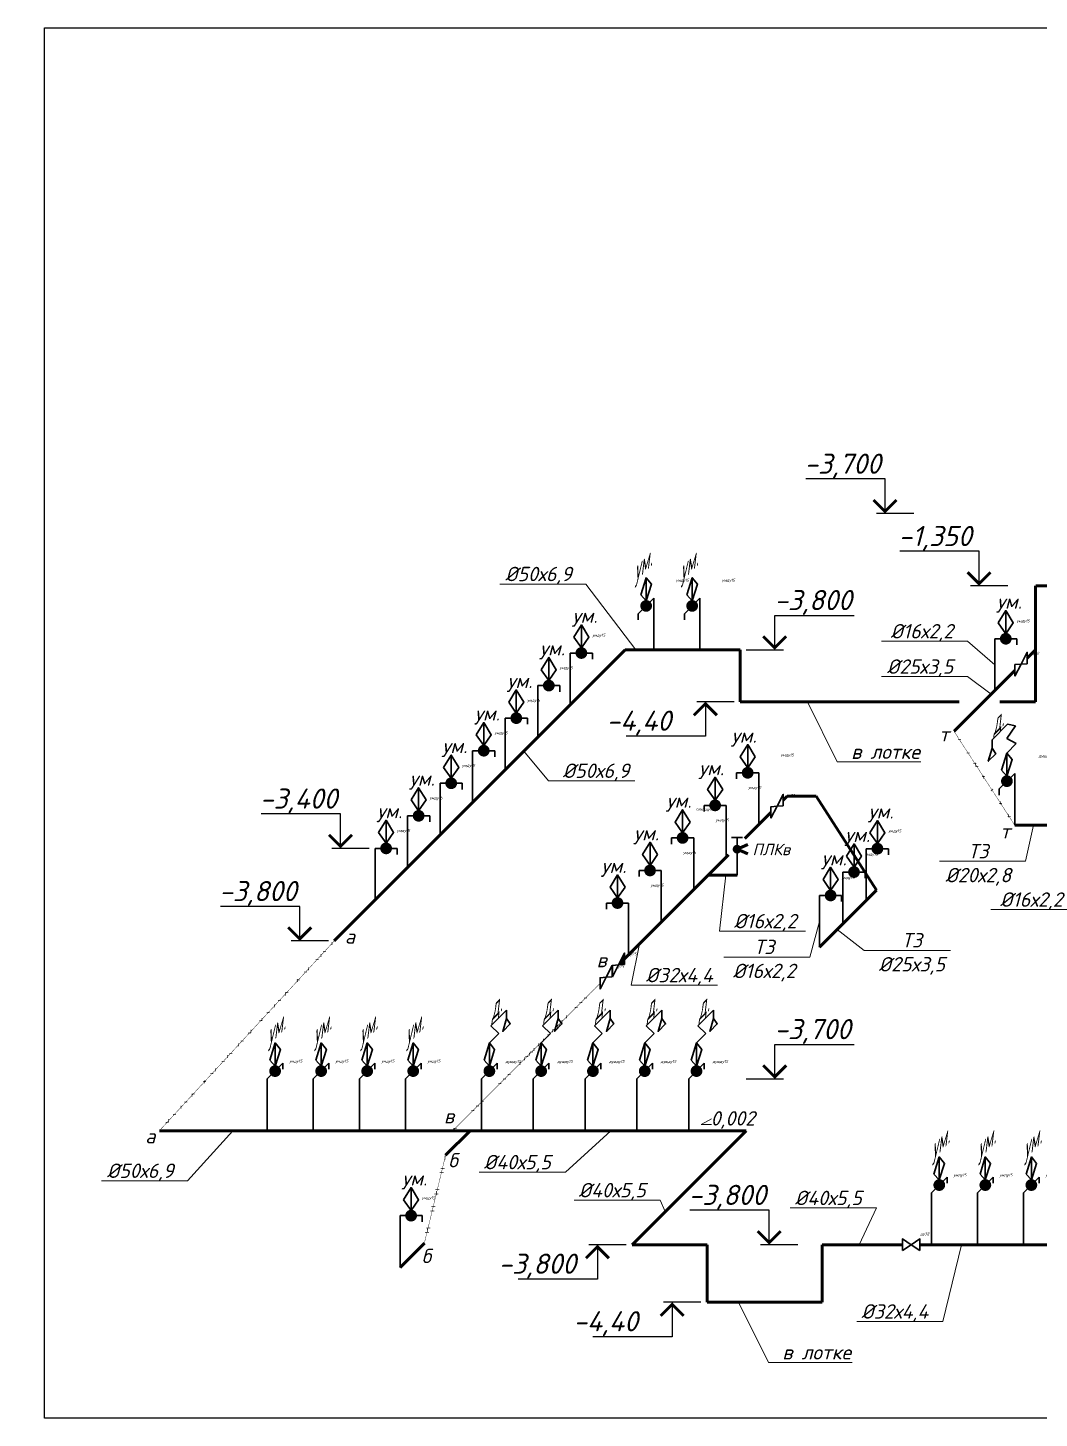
# Model space of a CAD drawing. Header units: millimetres. Extents: x -473555 to 660023, y 5037 to 453528.
# Drawn here: x 81650 to 99229, y 12158 to 36314 of the extents above; entities that cross this region are included whole.
import ezdxf
from ezdxf import colors
from ezdxf.entities.mleader import LeaderData, LeaderLine
from ezdxf.enums import TextEntityAlignment as Align
from ezdxf.math import Vec2, Vec3

# ---------------------------------------------------------------- set-up
doc = ezdxf.new("R2010")
doc.units = ezdxf.units.MM
doc.set_wipeout_variables(frame=1)
doc.linetypes.add('ACAD_ISO07W100', pattern=[3, 0, -3])
doc.layers.add('_ВК-маска', color=255, linetype='Continuous', transparency=0.9)
doc.layers.add('_ВК-Спецификация', color=3, linetype='Continuous', lineweight=15, plot=False, transparency=0.5)
doc.layers.add('ВК_defpoints', color=7, linetype='Continuous', plot=False)
doc.layers.add('ВК_T3', color=1, linetype='Continuous', lineweight=50)
doc.layers.add('ВК_text', color=102, linetype='Continuous')
doc.layers.add('ВК_ТЗ_текст', color=1, linetype='Continuous')
doc.styles.add('ISOPEUR', font='isocpeui.ttf')

# ---------------------------------------------------------------- blocks, each defined once
blk = doc.blocks.new('*U114')
at = {"lineweight": 30}
for p, q in [((97, 653), (-97, 653)), ((0, 450), (0, 653)), ((0, 450), (0, 0))]:
    blk.add_line(p, q, dxfattribs=at)
for q in [(189, 532), (189, 368)]:
    blk.add_line((0, 450), q)
at = {"lineweight": 30, "const_width": 75}
blk.add_lwpolyline([(-27, 477, 1), (27, 423, 1)], format="xyb", close=True, dxfattribs=at)
at = {"style": 'ISOPEUR'}
blk.add_text('ПЛКв', height=200, dxfattribs=at).set_placement((595, 445), align=Align.MIDDLE_CENTER)
at = {"layer": '_ВК-Спецификация', "style": 'ISOPEUR'}
blk.add_attdef('ДУ', text='', height=50, dxfattribs=at).set_placement((-563, 1121), align=Align.CENTER)
blk = doc.blocks.new('*U27')
at = {"color": 0, "linetype": 'ByBlock', "lineweight": 30}
for p, q in [((193, 1389), (193, 988)), ((0, 0), (0, 900)), ((385, 900), (0, 900)), ((385, 900), (385, 794))]:
    blk.add_line(p, q, dxfattribs=at)
blk.add_lwpolyline([(62, 1175), (193, 1389), (323, 1175), (193, 988)], close=True, dxfattribs=at)
at = {"color": 0, "linetype": 'ByBlock', "lineweight": 30, "const_width": 102}
blk.add_lwpolyline([(142, 900, 1), (244, 900, 1)], format="xyb", close=True, dxfattribs=at)
at = {"color": 0, "lineweight": -2, "style": 'ISOPEUR'}
blk.add_text('ум.', height=250, dxfattribs=at).set_placement((254, 1548), align=Align.MIDDLE_CENTER)
at = {"layer": '_ВК-Спецификация', "style": 'ISOPEUR'}
blk.add_attdef('ДУ', text='', height=50, dxfattribs=at).set_placement((495, 1185), align=Align.CENTER)
blk = doc.blocks.new('*U30')
at = {"color": 0, "linetype": 'ByBlock', "lineweight": 30}
for p, q in [((-136, 1253), (-136, 852)), ((0, 900), (-272, 628)), ((0, 0), (0, 900)), ((-272, 628), (-272, 522))]:
    blk.add_line(p, q, dxfattribs=at)
blk.add_lwpolyline([(-228, 954), (-136, 1253), (-44, 1139), (-136, 852)], close=True, dxfattribs=at)
at = {"color": 0, "linetype": 'ByBlock', "lineweight": 30, "const_width": 102}
blk.add_lwpolyline([(-187, 764, 1), (-85, 764, 1)], format="xyb", close=True, dxfattribs=at)
at = {"color": 0, "lineweight": -2, "style": 'ISOPEUR', "oblique": 45}
blk.add_text('ум.', height=250, rotation=45, dxfattribs=at).set_placement((-262, 1419), align=Align.MIDDLE_CENTER)
at = {"layer": '_ВК-Спецификация', "style": 'ISOPEUR'}
blk.add_attdef('ДУ', text='', height=50, dxfattribs=at).set_placement((495, 1185), align=Align.CENTER)
blk = doc.blocks.new('*U28')
at = {"color": 0, "linetype": 'ByBlock', "lineweight": 30}
for p, q in [((193, 1389), (193, 988)), ((0, 0), (0, 900)), ((385, 900), (0, 900)), ((385, 900), (385, 794))]:
    blk.add_line(p, q, dxfattribs=at)
blk.add_lwpolyline([(62, 1175), (193, 1389), (323, 1175), (193, 988)], close=True, dxfattribs=at)
at = {"color": 0, "linetype": 'ByBlock', "lineweight": 30, "const_width": 102}
blk.add_lwpolyline([(142, 900, 1), (244, 900, 1)], format="xyb", close=True, dxfattribs=at)
at = {"color": 0, "lineweight": -2, "style": 'ISOPEUR'}
blk.add_text('ум.', height=250, dxfattribs=at).set_placement((254, 1548), align=Align.MIDDLE_CENTER)
at = {"layer": '_ВК-Спецификация', "style": 'ISOPEUR'}
blk.add_attdef('ДУ', text='', height=50, dxfattribs=at).set_placement((495, 1185), align=Align.CENTER)
blk = doc.blocks.new('*U31')
at = {"color": 0, "linetype": 'ByBlock', "lineweight": 30}
for p, q in [((-193, 1389), (-193, 988)), ((-385, 900), (0, 900)), ((-385, 900), (-385, 794)), ((0, 0), (0, 900))]:
    blk.add_line(p, q, dxfattribs=at)
blk.add_lwpolyline([(-62, 1175), (-193, 1389), (-323, 1175), (-193, 988)], close=True, dxfattribs=at)
at = {"color": 0, "linetype": 'ByBlock', "lineweight": 30, "const_width": 102}
blk.add_lwpolyline([(-142, 900, -1), (-244, 900, -1)], format="xyb", close=True, dxfattribs=at)
at = {"color": 0, "lineweight": -2, "style": 'ISOPEUR'}
blk.add_text('ум.', height=250, dxfattribs=at).set_placement((-256, 1548), align=Align.MIDDLE_CENTER)
at = {"layer": '_ВК-Спецификация', "style": 'ISOPEUR'}
blk.add_attdef('ДУ', text='', height=50, dxfattribs=at).set_placement((495, 1185), align=Align.CENTER)
blk = doc.blocks.new('*U32')
at = {"color": 0, "linetype": 'ByBlock', "lineweight": 30}
for p, q in [((136, 1526), (136, 1124)), ((272, 1172), (0, 900)), ((272, 1172), (272, 1067)), ((0, 0), (0, 900))]:
    blk.add_line(p, q, dxfattribs=at)
blk.add_lwpolyline([(44, 1226), (136, 1526), (228, 1411), (136, 1124)], close=True, dxfattribs=at)
at = {"color": 0, "linetype": 'ByBlock', "lineweight": 30, "const_width": 102}
blk.add_lwpolyline([(85, 1036, 1), (187, 1036, 1)], format="xyb", close=True, dxfattribs=at)
at = {"color": 0, "lineweight": -2, "style": 'ISOPEUR', "oblique": 45}
blk.add_text('ум.', height=250, rotation=45, dxfattribs=at).set_placement((86, 1716), align=Align.MIDDLE_CENTER)
at = {"layer": '_ВК-Спецификация', "style": 'ISOPEUR'}
blk.add_attdef('ДУ', text='', height=50, dxfattribs=at).set_placement((495, 1185), align=Align.CENTER)
blk = doc.blocks.new('*U34')
at = {"color": 0, "linetype": 'ByBlock', "lineweight": 30}
for p, q in [((-395, 1481), (-123, 1753)), ((-136, 1507), (13, 1728)), ((-123, 1753), (13, 1728)), ((-395, 1481), (-395, 1335)), ((26, 1416), (-136, 1507)), ((-136, 1253), (26, 1416)), ((-136, 1253), (-136, 852)), ((0, 900), (-272, 628)), ((0, 0), (0, 900)), ((-272, 628), (-272, 522))]:
    blk.add_line(p, q, dxfattribs=at)
for points in [[(-395, 1335), (-459, 1111), (-330, 1241)], [(-228, 954), (-136, 1253), (-44, 1139), (-136, 852)]]:
    blk.add_lwpolyline(points, close=True, dxfattribs=at)
at = {"color": 0, "linetype": 'ByBlock', "lineweight": 30, "const_width": 102}
blk.add_lwpolyline([(-187, 764, 1), (-85, 764, 1)], format="xyb", close=True, dxfattribs=at)
at = {"color": 0, "lineweight": -2, "style": 'ISOPEUR', "oblique": 45}
blk.add_text('д.', height=250, rotation=45, dxfattribs=at).set_placement((-362, 1735), align=Align.MIDDLE_CENTER)
at = {"layer": '_ВК-Спецификация', "style": 'ISOPEUR'}
blk.add_attdef('ДУ', text='', height=50, dxfattribs=at).set_placement((549, 1178), align=Align.CENTER)
blk = doc.blocks.new('*U35')
at = {"color": 0, "linetype": 'ByBlock', "lineweight": 30}
for p, q in [((162, 1825), (434, 2096)), ((434, 2096), (434, 1950)), ((299, 1688), (162, 1825)), ((136, 1526), (299, 1688)), ((136, 1526), (136, 1124)), ((272, 1172), (0, 900)), ((272, 1172), (272, 1067)), ((0, 0), (0, 900))]:
    blk.add_line(p, q, dxfattribs=at)
for points in [[(434, 1950), (369, 1726), (498, 1856)], [(44, 1226), (136, 1526), (228, 1411), (136, 1124)]]:
    blk.add_lwpolyline(points, close=True, dxfattribs=at)
at = {"color": 0, "linetype": 'ByBlock', "lineweight": 30, "const_width": 102}
blk.add_lwpolyline([(85, 1036, 1), (187, 1036, 1)], format="xyb", close=True, dxfattribs=at)
at = {"color": 0, "lineweight": -2, "style": 'ISOPEUR', "oblique": 45}
blk.add_text('д.', height=250, rotation=45, dxfattribs=at).set_placement((185, 2090), align=Align.MIDDLE_CENTER)
at = {"layer": '_ВК-Спецификация', "style": 'ISOPEUR'}
blk.add_attdef('ДУ', text='', height=50, dxfattribs=at).set_placement((549, 1178), align=Align.CENTER)
blk = doc.blocks.new('_None')
blk = doc.blocks.new('*U103')
blk.add_wipeout([(-107, -207), (-107, -7), (0, 0)]).dxf.layer = '_ВК-маска'
blk.add_wipeout([(107, 207), (107, 7), (0, 0)]).dxf.layer = '_ВК-маска'
at = {"linetype": 'ByBlock', "lineweight": 30}
for points in [[(-107, -207), (0, 0), (-107, -7), (-107, -207)], [(107, 7), (0, 0), (107, 207), (107, 7)]]:
    blk.add_lwpolyline(points, dxfattribs=at)
at = {"layer": '_ВК-Спецификация', "style": 'ISOPEUR'}
blk.add_attdef('ДУ', text='', height=50, dxfattribs=at).set_placement((235, 165), align=Align.CENTER)
blk = doc.blocks.new('*U104')
blk.add_wipeout([(0, 0), (-152, -100), (-152, 100)]).dxf.layer = '_ВК-маска'
blk.add_wipeout([(0, 0), (-152, -100), (-152, 100)]).dxf.layer = '_ВК-маска'
blk.add_wipeout([(-152, -100), (-152, 100), (0, 0)]).dxf.layer = '_ВК-маска'
at = {"linetype": 'ByBlock', "lineweight": 30}
blk.add_lwpolyline([(-152, -100), (0, 0), (-152, 100), (-152, -100)], dxfattribs=at)
blk.add_wipeout([(0, 0), (151, -100), (151, 100)]).dxf.layer = '_ВК-маска'
blk.add_lwpolyline([(151, -100), (0, 0), (151, 100), (151, -100)], dxfattribs=at)
at = {"layer": '_ВК-Спецификация', "style": 'ISOPEUR'}
blk.add_attdef('ДУ', text='', height=50, dxfattribs=at).set_placement((235, 165), align=Align.CENTER)
blk = doc.blocks.new('*U123')
at = {"lineweight": 15}
blk.add_lwpolyline([(1.75, 1), (0, 0), (1.75, 0)], dxfattribs=at)
at = {"lineweight": 15, "style": 'ISOPEUR'}
blk.add_attdef('УКЛОН', text='', height=2.5, dxfattribs=at).set_placement((5.48, 1.08), align=Align.MIDDLE_CENTER)
blk = doc.blocks.new('*U124')
blk.add_wipeout([(-107, -207), (-107, -7), (0, 0)]).dxf.layer = '_ВК-маска'
blk.add_wipeout([(107, 207), (107, 7), (0, 0)]).dxf.layer = '_ВК-маска'
h = blk.add_hatch(color=256)
h.dxf.hatch_style = 1
h.paths.add_polyline_path([(107, 7), (107, 207), (0, 0)])
at = {"linetype": 'ByBlock', "lineweight": 30}
for points in [[(-107, -207), (0, 0), (-107, -7), (-107, -207)], [(107, 7), (0, 0), (107, 207), (107, 7)]]:
    blk.add_lwpolyline(points, dxfattribs=at)
at = {"layer": '_ВК-Спецификация', "style": 'ISOPEUR'}
blk.add_attdef('ДУ', text='', height=50, dxfattribs=at).set_placement((235, 165), align=Align.CENTER)

msp = doc.modelspace()

# ---------------------------------------------------------------- linework, layer by layer
at = {"layer": 'ВК_defpoints', "color": 1}
msp.add_lwpolyline([(81941, 36314.1), (148693.1, 36314.1), (148693.1, 12158.1), (81941, 12158.1)], close=True, dxfattribs=at)
at = {"layer": 'ВК_T3'}
for p, q in [((99162.5, 26619.9), (99162.5, 24606.6)), ((101733.2, 26619.9), (99170.7, 26619.9)), ((92033.2, 25506.6), (86977.4, 20450.7)), ((94033.2, 25506.6), (92033.2, 25506.6)), ((94033.2, 25506.6), (94033.2, 24606.6)), ((98806.8, 25150.9), (97748.3, 24092.3)), ((97838.7, 24606.6), (94033.2, 24606.6)), ((99162.5, 24606.6), (98542.4, 24606.6)), ((94850.1, 22966.2), (95350.1, 22966.2)), ((95350.1, 22966.2), (96400.5, 21329.5)), ((94113.2, 22229.3), (94565.1, 22681.2)), ((100603.6, 22461.5), (98803.6, 22461.5)), ((92023.8, 20139.8), (93830.1, 21946.2)), ((93477.4, 21593.5), (93977.4, 21593.5)), ((95410.5, 20339.5), (96400.5, 21329.5)), ((83936.3, 17152.3), (89336.3, 17152.3)), ((89336.3, 17152.3), (88912, 16728.1)), ((89336.3, 17152.3), (93836.3, 17152.3)), ((94136.3, 17152.3), (92156.4, 15172.4)), ((93836.3, 17152.3), (94136.3, 17152.3)), ((88543.3, 15201.2), (88119, 14777)), ((92156.4, 15172.4), (93456.4, 15172.4)), ((93456.4, 15172.4), (93456.4, 14172.4)), ((95456.4, 15172.4), (95456.4, 14172.4)), ((97156.4, 15172.4), (102056.4, 15172.4)), ((93456.4, 14172.4), (95456.4, 14172.4))]:
    msp.add_line(p, q, dxfattribs=at)
at = {"layer": 'ВК_T3', "linetype": 'ACAD_ISO07W100'}
for p, q in [((97748.3, 24092.3), (98803.6, 22461.5)), ((83936.3, 17152.3), (86977.4, 20450.7)), ((89036.3, 17152.3), (91595.3, 19711.3))]:
    msp.add_line(p, q, dxfattribs=at)
at = {"layer": 'ВК_T3', "linetype": 'ACAD_ISO07W100', "lineweight": 70}
msp.add_line((88912, 16728.1), (88543.3, 15201.2), dxfattribs=at)
at = {"layer": 'ВК_ТЗ_текст', "linetype": 'Continuous'}
for p, q in [((96548.9, 28476.1), (95171.4, 28476.1)), ((96548.9, 27876.1), (96548.9, 28476.1)), ((97048.9, 27876.1), (96398.9, 27876.1)), ((98183.8, 27219.9), (96806.3, 27219.9)), ((98183.8, 26619.9), (98183.8, 27219.9)), ((98683.8, 26619.9), (98033.8, 26619.9)), ((94633.2, 25506.6), (94633.2, 26106.6)), ((94633.2, 26106.6), (96010.7, 26106.6)), ((94133.2, 25506.6), (94783.2, 25506.6)), ((93927, 24606.6), (93277, 24606.6)), ((93427, 24606.6), (93427, 24006.6)), ((93427, 24006.6), (92049.5, 24006.6)), ((87084.5, 22657.9), (85707, 22657.9)), ((87084.5, 22057.9), (87084.5, 22657.9)), ((87584.5, 22057.9), (86934.5, 22057.9)), ((86377.4, 21050.7), (84999.9, 21050.7)), ((86377.4, 20450.7), (86377.4, 21050.7)), ((86877.4, 20450.7), (86227.4, 20450.7)), ((94633.2, 18052.3), (94633.2, 18652.3)), ((94633.2, 18652.3), (96010.7, 18652.3)), ((94133.2, 18052.3), (94783.2, 18052.3)), ((94535.2, 15772.4), (93157.7, 15772.4)), ((94535.2, 15172.4), (94535.2, 15772.4)), ((92050.1, 15172.4), (91400.1, 15172.4)), ((91550.1, 15172.4), (91550.1, 14572.4)), ((95035.2, 15172.4), (94385.2, 15172.4)), ((91550.1, 14572.4), (90172.6, 14572.4)), ((93350.1, 14172.4), (92700.1, 14172.4)), ((92850.1, 14172.4), (92850.1, 13572.4)), ((92850.1, 13572.4), (91472.6, 13572.4))]:
    msp.add_line(p, q, dxfattribs=at)
for points in [[(96748.9, 28111.5, 50, 50, 0), (96548.9, 27911.5, 50, 50, 0), (96348.9, 28111.5, 50, 50, 0)], [(98383.8, 26855.2, 50, 50, 0), (98183.8, 26655.2, 50, 50, 0), (97983.8, 26855.2, 50, 50, 0)], [(94433.2, 25741.9, 50, 50, 0), (94633.2, 25541.9, 50, 50, 0), (94833.2, 25741.9, 50, 50, 0)], [(93627, 24371.2, 50, 50, 0), (93427, 24571.2, 50, 50, 0), (93227, 24371.2, 50, 50, 0)], [(87284.5, 22293.2, 50, 50, 0), (87084.5, 22093.2, 50, 50, 0), (86884.5, 22293.2, 50, 50, 0)], [(86577.4, 20686.1, 50, 50, 0), (86377.4, 20486.1, 50, 50, 0), (86177.4, 20686.1, 50, 50, 0)], [(94433.2, 18287.7, 50, 50, 0), (94633.2, 18087.7, 50, 50, 0), (94833.2, 18287.7, 50, 50, 0)], [(94735.2, 15407.8, 50, 50, 0), (94535.2, 15207.8, 50, 50, 0), (94335.2, 15407.8, 50, 50, 0)], [(91750.1, 14937.1, 50, 50, 0), (91550.1, 15137.1, 50, 50, 0), (91350.1, 14937.1, 50, 50, 0)], [(93050.1, 13937.1, 50, 50, 0), (92850.1, 14137.1, 50, 50, 0), (92650.1, 13937.1, 50, 50, 0)]]:
    msp.add_lwpolyline(points, format="xyseb", dxfattribs=at)

# ---------------------------------------------------------------- block references
at = {"layer": 'ВК_T3'}
for name, p, values in [('*U30', (92533.2, 25506.6), {'ДУ': 'умду15'}), ('*U30', (93333.2, 25506.6), {'ДУ': 'умду15'}), ('*U27', (98455.4, 24799.5), {'ДУ': 'умду15'}), ('*U28', (91078.6, 24552), {'ДУ': 'умду15'}), ('*U28', (90512.9, 23986.3), {'ДУ': 'умду15'}), ('*U28', (89947.2, 23420.6), {'ДУ': 'умду15'}), ('*U28', (89381.5, 22854.9), {'ДУ': 'умду15'}), ('*U34', (98803.6, 22461.5), {'ДУ': 'душду15'}), ('*U31', (94355.1, 22471.2), {'ДУ': 'умду15'}), ('*U28', (88815.9, 22289.2), {'ДУ': 'умду15'}), ('*U31', (93789.4, 21905.5), {'ДУ': 'умду15'}), ('*U28', (88250.2, 21723.5), {'ДУ': 'умду15'}), ('*U28', (87684.5, 21157.9), {'ДУ': 'умду15'}), ('*U31', (93223.7, 21339.8), {'ДУ': 'умду15'}), ('*U114', (93977.4, 21593.5), {'ДУ': 'плквду15'}), ('*U27', (96223.7, 21152.7), {'ДУ': 'умду15'}), ('*U31', (92658, 20774.1), {'ДУ': 'умду15'}), ('*U27', (95817.1, 20746.1), {'ДУ': 'умду15'}), ('*U31', (92092.4, 20208.4), {'ДУ': 'умду15'}), ('*U27', (95410.5, 20339.5), {'ДУ': 'умду15'}), ('*U35', (89536.3, 17152.3), {'ДУ': 'душду15'}), ('*U35', (90436.3, 17152.3), {'ДУ': 'душду15'}), ('*U35', (91336.3, 17152.3), {'ДУ': 'душду15'}), ('*U35', (92236.3, 17152.3), {'ДУ': 'душду15'}), ('*U35', (93136.3, 17152.3), {'ДУ': 'душду15'}), ('*U32', (85812.3, 17152.3), {'ДУ': 'умду15'}), ('*U32', (86612.3, 17152.3), {'ДУ': 'умду15'}), ('*U32', (87412.3, 17152.3), {'ДУ': 'умду15'}), ('*U32', (88212.3, 17152.3), {'ДУ': 'умду15'}), ('*U32', (97356.4, 15172.4), {'ДУ': 'умду15'}), ('*U32', (98156.4, 15172.4), {'ДУ': 'умду15'}), ('*U32', (98956.4, 15172.4), {'ДУ': 'умду15'}), ('*U28', (88119, 14777), {'ДУ': 'умду15'})]:
    msp.add_blockref(name, p, dxfattribs=at).add_auto_attribs(values)
at = {"layer": 'ВК_text', "xscale": 100, "yscale": 100, "zscale": 100}
msp.add_blockref('*U123', (93356.1, 17259.3), dxfattribs=at).add_auto_attribs({'УКЛОН': '0,002'})

# ---------------------------------------------------------------- texts
at = {"layer": 'ВК_ТЗ_текст', "linetype": 'Continuous', "style": 'ISOPEUR'}
for s, height, p in [('-3,700', 350, (95146.4, 28566.1)), ('-1,350', 350, (96781.3, 27309.9)), ('-3,800', 350, (94623.8, 26196.6)), ('-4,40', 350, (91706.9, 24101.2)), ('т', 250, (97489.3, 23917.9)), ('-3,400', 350, (85682, 22747.9)), ('т', 250, (98551.1, 22231.8)), ('-3,800', 350, (84974.9, 21140.7)), ('в', 250, (91536.3, 19992.2)), ('-3,700', 350, (94623.8, 18742.3)), ('в', 250, (88883, 17279.9)), ('б', 250, (88958.6, 16516.4)), ('-3,800', 350, (93132.7, 15862.4)), ('б', 250, (88495.4, 14851.8)), ('-3,800', 350, (89830.1, 14667)), ('-4,40', 350, (91130.1, 13667))]:
    msp.add_text(s, height=height, dxfattribs=at).set_placement(p)
at = {"layer": 'ВК_ТЗ_текст', "linetype": 'ACAD_ISO07W100', "style": 'ISOPEUR'}
for p in [(87160.1, 20403.2), (83690.6, 16933.1)]:
    msp.add_text('а', height=250, dxfattribs=at).set_placement(p)

# ---------------------------------------------------------------- leaders
at = {"layer": 'ВК_text', "linetype": 'Continuous'}
ml = msp.add_multileader_mtext('Standard', dxfattribs=at)
ml.set_content('в лотке', color=256, style='ISOPEUR')
ml.set_leader_properties(lineweight=15)
ml.set_arrow_properties(name='NONE')
ml.build(insert=Vec2(0, 0))
ml.multileader.update_dxf_attribs({"text_left_attachment_type": 6, "text_right_attachment_type": 6, "dogleg_length": 0.1, "arrow_head_size": 400, "scale": 100})
ctx = ml.context
ctx.base_point, ctx.scale, ctx.char_height, ctx.arrow_head_size, ctx.landing_gap_size, ctx.plane_origin = Vec3(95728.6, 23562.2), 100, 250, 400, 200, Vec3(89195.7, 19543.7)
ctx.left_attachment, ctx.right_attachment, ctx.text_align_type = 6, 6, 1
notes = []
notes.append((ctx, [(1, (1, 1, 0), (95718.6, 23562.2), (1, 0), 10, [(0, [(95199.1, 24606.6)], 0, [])])]))
ctx.mtext.insert, ctx.mtext.alignment, ctx.mtext.flow_direction = Vec3(96558.1, 23862.2), 2, 5
ml = msp.add_multileader_mtext('Standard', dxfattribs=at)
ml.set_content('в лотке', color=256, style='ISOPEUR')
ml.set_leader_properties(lineweight=15)
ml.set_arrow_properties(name='NONE')
ml.build(insert=Vec2(0, 0))
ml.multileader.update_dxf_attribs({"text_left_attachment_type": 6, "text_right_attachment_type": 6, "dogleg_length": 0.1, "arrow_head_size": 400, "scale": 100})
ctx = ml.context
ctx.base_point, ctx.scale, ctx.char_height, ctx.arrow_head_size, ctx.landing_gap_size, ctx.plane_origin = Vec3(94531.7, 13128.1), 100, 250, 400, 200, Vec3(87998.9, 9109.6)
ctx.left_attachment, ctx.right_attachment, ctx.text_align_type = 6, 6, 1
notes.append((ctx, [(1, (1, 1, 0), (94521.7, 13128.1), (1, 0), 10, [(0, [(94002.2, 14172.4)], 0, [])])]))
ctx.mtext.insert, ctx.mtext.alignment, ctx.mtext.flow_direction = Vec3(95361.2, 13428.1), 2, 5
at = {"layer": 'ВК_ТЗ_текст', "linetype": 'Continuous'}
ml = msp.add_multileader_mtext('Standard', dxfattribs=at)
ml.set_content('%%C50х6,9', color=256, style='ISOPEUR')
ml.set_leader_properties(lineweight=15)
ml.set_arrow_properties(name='NONE')
ml.build(insert=Vec2(0, 0))
ml.multileader.update_dxf_attribs({"text_left_attachment_type": 6, "text_right_attachment_type": 6, "dogleg_length": 0.1, "arrow_head_size": 400, "scale": 100})
ctx = ml.context
ctx.base_point, ctx.scale, ctx.char_height, ctx.arrow_head_size, ctx.landing_gap_size, ctx.plane_origin = Vec3(89712.3, 26649.9), 100, 250, 400, 200, Vec3(86942.4, 18957.2)
ctx.left_attachment, ctx.right_attachment, ctx.text_align_type = 6, 6, 1
notes.append((ctx, [(0, (1, 1, 0), (91349.2, 26649.9), (-1, 0), 10, [(0, [(92217.6, 25506.6)], 0, [])])]))
ctx.mtext.insert, ctx.mtext.alignment, ctx.mtext.flow_direction = Vec3(90525.7, 26949.9), 2, 5
ml = msp.add_multileader_mtext('Standard', dxfattribs=at)
ml.set_content('%%C16х2,2', color=256, style='ISOPEUR')
ml.set_leader_properties(lineweight=15)
ml.set_arrow_properties(name='NONE')
ml.build(insert=Vec2(0, 0))
ml.multileader.update_dxf_attribs({"text_left_attachment_type": 6, "text_right_attachment_type": 6, "dogleg_length": 0.1, "arrow_head_size": 400, "scale": 100})
ctx = ml.context
ctx.base_point, ctx.scale, ctx.char_height, ctx.arrow_head_size, ctx.landing_gap_size, ctx.plane_origin = Vec3(96404.2, 25655.5), 100, 250, 400, 200, Vec3(93691.1, 17629.5)
ctx.left_attachment, ctx.right_attachment, ctx.text_align_type = 6, 6, 1
notes.append((ctx, [(0, (1, 1, 0), (97983.7, 25655.5), (-1, 0), 10, [(0, [(98455.4, 25249.5)], 0, [])])]))
ctx.mtext.insert, ctx.mtext.alignment, ctx.mtext.flow_direction = Vec3(97189, 25955.5), 2, 5
ml = msp.add_multileader_mtext('Standard', dxfattribs=at)
ml.set_content('%%C25х3,5', color=256, style='ISOPEUR')
ml.set_leader_properties(lineweight=15)
ml.set_arrow_properties(name='NONE')
ml.build(insert=Vec2(0, 0))
ml.multileader.update_dxf_attribs({"text_left_attachment_type": 6, "text_right_attachment_type": 6, "dogleg_length": 0.1, "arrow_head_size": 400, "scale": 100})
ctx = ml.context
ctx.base_point, ctx.scale, ctx.char_height, ctx.arrow_head_size, ctx.landing_gap_size, ctx.plane_origin = Vec3(96341, 25041.3), 100, 250, 400, 200, Vec3(93691.1, 17015.3)
ctx.left_attachment, ctx.right_attachment, ctx.text_align_type = 6, 6, 1
notes.append((ctx, [(0, (1, 1, 0), (97983.7, 25041.3), (-1, 0), 10, [(0, [(98391.2, 24735.2)], 0, [])])]))
ctx.mtext.insert, ctx.mtext.alignment, ctx.mtext.flow_direction = Vec3(97157.4, 25341.3), 2, 5
ml = msp.add_multileader_mtext('Standard', dxfattribs=at)
ml.set_content('%%C50х6,9', color=256, style='ISOPEUR')
ml.set_leader_properties(lineweight=15)
ml.set_arrow_properties(name='NONE')
ml.build(insert=Vec2(0, 0))
ml.multileader.update_dxf_attribs({"text_left_attachment_type": 6, "text_right_attachment_type": 6, "dogleg_length": 0.1, "arrow_head_size": 400, "scale": 100})
ctx = ml.context
ctx.base_point, ctx.scale, ctx.char_height, ctx.arrow_head_size, ctx.landing_gap_size, ctx.plane_origin = Vec3(90712.2, 23231.9), 100, 250, 400, 200, Vec3(83080.7, 11367.5)
ctx.left_attachment, ctx.right_attachment, ctx.text_align_type = 6, 6, 1
notes.append((ctx, [(1, (1, 1, 0), (90702.2, 23231.9), (1, 0), 10, [(0, [(90270.7, 23744.1)], 0, [])])]))
ctx.mtext.insert, ctx.mtext.alignment, ctx.mtext.flow_direction = Vec3(91525.6, 23531.9), 2, 5
ml = msp.add_multileader_mtext('Standard', dxfattribs=at)
ml.set_content('Т3\\P%%C20х2,8', color=256, style='ISOPEUR')
ml.set_leader_properties(lineweight=15)
ml.set_arrow_properties(name='NONE')
ml.build(insert=Vec2(0, 0))
ml.multileader.update_dxf_attribs({"text_left_attachment_type": 6, "text_right_attachment_type": 6, "dogleg_length": 0.1, "arrow_head_size": 400, "scale": 100})
ctx = ml.context
ctx.base_point, ctx.scale, ctx.char_height, ctx.arrow_head_size, ctx.landing_gap_size, ctx.plane_origin = Vec3(97356.1, 21834.7), 100, 250, 400, 200, Vec3(89894.3, 13835.4)
ctx.left_attachment, ctx.right_attachment, ctx.text_align_type = 6, 6, 1
notes.append((ctx, [(0, (1, 1, 0), (98993.4, 21834.7), (-1, 0), 10, [(0, [(99128, 22461.5)], 0, [])])]))
ctx.mtext.insert, ctx.mtext.alignment, ctx.mtext.flow_direction = Vec3(98169.8, 22134.7), 2, 5
ml = msp.add_multileader_mtext('Standard', dxfattribs=at)
ml.set_content('%%C16х2,2', color=256, style='ISOPEUR')
ml.set_leader_properties(lineweight=15)
ml.set_arrow_properties(name='NONE')
ml.build(insert=Vec2(0, 0))
ml.multileader.update_dxf_attribs({"text_left_attachment_type": 6, "text_right_attachment_type": 6, "dogleg_length": 0.1, "arrow_head_size": 400, "scale": 100})
ctx = ml.context
ctx.base_point, ctx.scale, ctx.char_height, ctx.arrow_head_size, ctx.landing_gap_size, ctx.plane_origin = Vec3(98308.1, 20993.9), 100, 250, 400, 200, Vec3(95667.9, 13379.7)
ctx.left_attachment, ctx.right_attachment, ctx.text_align_type = 6, 6, 1
notes.append((ctx, [(0, (1, 1, 0), (99887.6, 20993.9), (-1, 0), 10, [(0, [(100113.4, 22461.5)], 0, [])])]))
ctx.mtext.insert, ctx.mtext.alignment, ctx.mtext.flow_direction = Vec3(99092.8, 21293.9), 2, 5
ml = msp.add_multileader_mtext('Standard', dxfattribs=at)
ml.set_content('%%C16х2,2', color=256, style='ISOPEUR')
ml.set_leader_properties(lineweight=15)
ml.set_arrow_properties(name='NONE')
ml.build(insert=Vec2(0, 0))
ml.multileader.update_dxf_attribs({"text_left_attachment_type": 6, "text_right_attachment_type": 6, "dogleg_length": 0.1, "arrow_head_size": 400, "scale": 100})
ctx = ml.context
ctx.base_point, ctx.scale, ctx.char_height, ctx.arrow_head_size, ctx.landing_gap_size, ctx.plane_origin = Vec3(93681.8, 20619), 100, 250, 400, 200, Vec3(90622.4, 13023.5)
ctx.left_attachment, ctx.right_attachment, ctx.text_align_type = 6, 6, 1
notes.append((ctx, [(1, (1, 1, 0), (93671.8, 20619), (1, 0), 10, [(0, [(93782.9, 21593.5)], 0, [])])]))
ctx.mtext.insert, ctx.mtext.alignment, ctx.mtext.flow_direction = Vec3(94466.5, 20919), 2, 5
ml = msp.add_multileader_mtext('Standard', dxfattribs=at)
ml.set_content('Т3\\P%%C16х2,2', color=256, style='ISOPEUR')
ml.set_leader_properties(lineweight=15)
ml.set_arrow_properties(name='NONE')
ml.build(insert=Vec2(0, 0))
ml.multileader.update_dxf_attribs({"text_left_attachment_type": 6, "text_right_attachment_type": 6, "dogleg_length": 0.1, "arrow_head_size": 400, "scale": 100})
ctx = ml.context
ctx.base_point, ctx.scale, ctx.char_height, ctx.arrow_head_size, ctx.landing_gap_size, ctx.plane_origin = Vec3(93663.8, 20170.5), 100, 250, 400, 200, Vec3(86158.1, 12001.2)
ctx.left_attachment, ctx.right_attachment, ctx.text_align_type = 6, 6, 1
notes.append((ctx, [(0, (1, 1, 0), (95243.3, 20170.5), (-1, 0), 10, [(0, [(95410.5, 20789.5)], 0, [])])]))
ctx.mtext.insert, ctx.mtext.alignment, ctx.mtext.flow_direction = Vec3(94448.6, 20470.5), 2, 5
ml = msp.add_multileader_mtext('Standard', dxfattribs=at)
ml.set_content('Т3\\P%%C25х3,5', color=256, style='ISOPEUR')
ml.set_leader_properties(lineweight=15)
ml.set_arrow_properties(name='NONE')
ml.build(insert=Vec2(0, 0))
ml.multileader.update_dxf_attribs({"text_left_attachment_type": 6, "text_right_attachment_type": 6, "dogleg_length": 0.1, "arrow_head_size": 400, "scale": 100})
ctx = ml.context
ctx.base_point, ctx.scale, ctx.char_height, ctx.arrow_head_size, ctx.landing_gap_size, ctx.plane_origin = Vec3(96198.9, 20286.2), 100, 250, 400, 200, Vec3(88756.3, 12116.8)
ctx.left_attachment, ctx.right_attachment, ctx.text_align_type = 6, 6, 1
notes.append((ctx, [(1, (1, 1, 0), (96188.9, 20286.2), (1, 0), 10, [(0, [(95719.9, 20648.9)], 0, [])])]))
ctx.mtext.insert, ctx.mtext.alignment, ctx.mtext.flow_direction = Vec3(97015.2, 20586.2), 2, 5
ml = msp.add_multileader_mtext('Standard', dxfattribs=at)
ml.set_content('%%C32х4,4', color=256, style='ISOPEUR')
ml.set_leader_properties(lineweight=15)
ml.set_arrow_properties(name='NONE')
ml.build(insert=Vec2(0, 0))
ml.multileader.update_dxf_attribs({"text_left_attachment_type": 6, "text_right_attachment_type": 6, "dogleg_length": 0.1, "arrow_head_size": 400, "scale": 100})
ctx = ml.context
ctx.base_point, ctx.scale, ctx.char_height, ctx.arrow_head_size, ctx.landing_gap_size, ctx.plane_origin = Vec3(92147.7, 19681.5), 100, 250, 400, 200, Vec3(97470, 12167.7)
ctx.left_attachment, ctx.right_attachment, ctx.text_align_type = 6, 6, 1
notes.append((ctx, [(0, (1, 1, 0), (92137.7, 19681.5), (1, 0), 10, [(0, [(92284.3, 20400.3)], 0, [])])]))
ctx.mtext.insert, ctx.mtext.rotation, ctx.mtext.width, ctx.mtext.defined_height, ctx.mtext.alignment, ctx.mtext.flow_direction = Vec3(92973.8, 19981.5), 6.2831853, 501.929, 594.3, 2, 5
ml = msp.add_multileader_mtext('Standard', dxfattribs=at)
ml.set_content('%%C50х6,9', color=256, style='ISOPEUR')
ml.set_leader_properties(lineweight=15)
ml.set_arrow_properties(name='NONE')
ml.build(insert=Vec2(0, 0))
ml.multileader.update_dxf_attribs({"text_left_attachment_type": 6, "text_right_attachment_type": 6, "dogleg_length": 0.1, "arrow_head_size": 400, "scale": 100})
ctx = ml.context
ctx.base_point, ctx.scale, ctx.char_height, ctx.arrow_head_size, ctx.landing_gap_size, ctx.plane_origin = Vec3(82790.8, 16282.4), 100, 250, 400, 200, Vec3(75159.3, 4418)
ctx.left_attachment, ctx.right_attachment, ctx.text_align_type = 6, 6, 1
notes.append((ctx, [(0, (1, 1, 0), (84427.7, 16282.4), (-1, 0), 10, [(0, [(85214.8, 17152.3)], 0, [])])]))
ctx.mtext.insert, ctx.mtext.alignment, ctx.mtext.flow_direction = Vec3(83604.3, 16582.4), 2, 5
ml = msp.add_multileader_mtext('Standard', dxfattribs=at)
ml.set_content('%%C40х5,5', color=256, style='ISOPEUR')
ml.set_leader_properties(lineweight=15)
ml.set_arrow_properties(name='NONE')
ml.build(insert=Vec2(0, 0))
ml.multileader.update_dxf_attribs({"text_left_attachment_type": 6, "text_right_attachment_type": 6, "dogleg_length": 0.1, "arrow_head_size": 400, "scale": 100})
ctx = ml.context
ctx.base_point, ctx.scale, ctx.char_height, ctx.arrow_head_size, ctx.landing_gap_size, ctx.plane_origin = Vec3(89332.8, 16432.4), 100, 250, 400, 200, Vec3(81725.6, 4418)
ctx.left_attachment, ctx.right_attachment, ctx.text_align_type = 6, 6, 1
notes.append((ctx, [(0, (1, 1, 0), (90994.1, 16432.4), (-1, 0), 10, [(0, [(91781.2, 17152.3)], 0, [])])]))
ctx.mtext.insert, ctx.mtext.alignment, ctx.mtext.flow_direction = Vec3(90158.4, 16732.4), 2, 5
ml = msp.add_multileader_mtext('Standard', dxfattribs=at)
ml.set_content('%%C40х5,5', color=256, style='ISOPEUR')
ml.set_leader_properties(lineweight=15)
ml.set_arrow_properties(name='NONE')
ml.build(insert=Vec2(0, 0))
ml.multileader.update_dxf_attribs({"text_left_attachment_type": 6, "text_right_attachment_type": 6, "dogleg_length": 0.1, "arrow_head_size": 400, "scale": 100})
ctx = ml.context
ctx.base_point, ctx.scale, ctx.char_height, ctx.arrow_head_size, ctx.landing_gap_size, ctx.plane_origin = Vec3(90981.7, 15944.8), 100, 250, 400, 200, Vec3(83224.6, 3930.4)
ctx.left_attachment, ctx.right_attachment, ctx.text_align_type = 6, 6, 1
notes.append((ctx, [(0, (1, 1, 0), (92643, 15944.8), (-1, 0), 10, [(0, [(92730.5, 15746.5)], 0, [])])]))
ctx.mtext.insert, ctx.mtext.alignment, ctx.mtext.flow_direction = Vec3(91807.4, 16244.8), 2, 5
ml = msp.add_multileader_mtext('Standard', dxfattribs=at)
ml.set_content('%%C40х5,5', color=256, style='ISOPEUR')
ml.set_leader_properties(lineweight=15)
ml.set_arrow_properties(name='NONE')
ml.build(insert=Vec2(0, 0))
ml.multileader.update_dxf_attribs({"text_left_attachment_type": 6, "text_right_attachment_type": 6, "dogleg_length": 0.1, "arrow_head_size": 400, "scale": 100})
ctx = ml.context
ctx.base_point, ctx.scale, ctx.char_height, ctx.arrow_head_size, ctx.landing_gap_size, ctx.plane_origin = Vec3(94737.8, 15809.9), 100, 250, 400, 200, Vec3(86980.7, 3795.5)
ctx.left_attachment, ctx.right_attachment, ctx.text_align_type = 6, 6, 1
notes.append((ctx, [(0, (1, 1, 0), (96399.1, 15809.9), (-1, 0), 10, [(0, [(96101.6, 15172.4)], 0, [])])]))
ctx.mtext.insert, ctx.mtext.alignment, ctx.mtext.flow_direction = Vec3(95563.5, 16109.9), 2, 5
ml = msp.add_multileader_mtext('Standard', dxfattribs=at)
ml.set_content('%%C32х4,4', color=256, style='ISOPEUR')
ml.set_leader_properties(lineweight=15)
ml.set_arrow_properties(name='NONE')
ml.build(insert=Vec2(0, 0))
ml.multileader.update_dxf_attribs({"text_left_attachment_type": 6, "text_right_attachment_type": 6, "dogleg_length": 0.1, "arrow_head_size": 400, "scale": 100})
ctx = ml.context
ctx.base_point, ctx.scale, ctx.char_height, ctx.arrow_head_size, ctx.landing_gap_size, ctx.plane_origin = Vec3(95892.4, 13838.1), 100, 250, 400, 200, Vec3(87821.8, 2438.1)
ctx.left_attachment, ctx.right_attachment, ctx.text_align_type = 6, 6, 1
notes.append((ctx, [(0, (1, 1, 0), (97554.7, 13838.1), (-1, 0), 10, [(0, [(97877.4, 15172.4)], 0, [])])]))
ctx.mtext.insert, ctx.mtext.alignment, ctx.mtext.flow_direction = Vec3(96718.6, 14138.1), 2, 5
for ctx, leaders in notes:
    for number, flags, end, landing, length, lines in leaders:
        leader = LeaderData()
        leader.index, (leader.has_last_leader_line, leader.has_dogleg_vector, leader.attachment_direction) = number, flags
        leader.last_leader_point, leader.dogleg_vector, leader.dogleg_length = Vec3(end), Vec3(landing), length
        for number, points, colour, breaks in lines:
            line = LeaderLine()
            line.index, line.vertices, line.color, line.breaks = number, Vec3.list(points), colors.encode_raw_color(colour), breaks
            leader.lines.append(line)
        ctx.leaders.append(leader)

# ---------------------------------------------------------------- next in the draw order: block references
at = {"layer": 'ВК_T3'}
for name, p, values in [('*U103', (98913.9, 25258), {'ДУ': 'ду20'}), ('*U103', (94672.2, 22788.3), {'ДУ': 'ду20'}), ('*U103', (91702.4, 19818.5), {'ДУ': 'ду25'}), ('*U104', (97004.9, 15172.4), {'ДУ': 'ду32'})]:
    msp.add_blockref(name, p, dxfattribs=at).add_auto_attribs(values)

# ---------------------------------------------------------------- next in the draw order: linework, layer by layer
for p, q in [((99021.1, 25365.1), (99158.6, 25502.6)), ((94850.1, 22966.2), (94779.4, 22895.4)), ((96853.4, 15172.4), (95456.4, 15172.4))]:
    msp.add_line(p, q, dxfattribs=at)

# ---------------------------------------------------------------- next in the draw order: block references
msp.add_blockref('*U124', (91916.6, 20032.7), dxfattribs=at).add_auto_attribs({'ДУ': 'ду25'})

doc.saveas('drawing.dxf')
